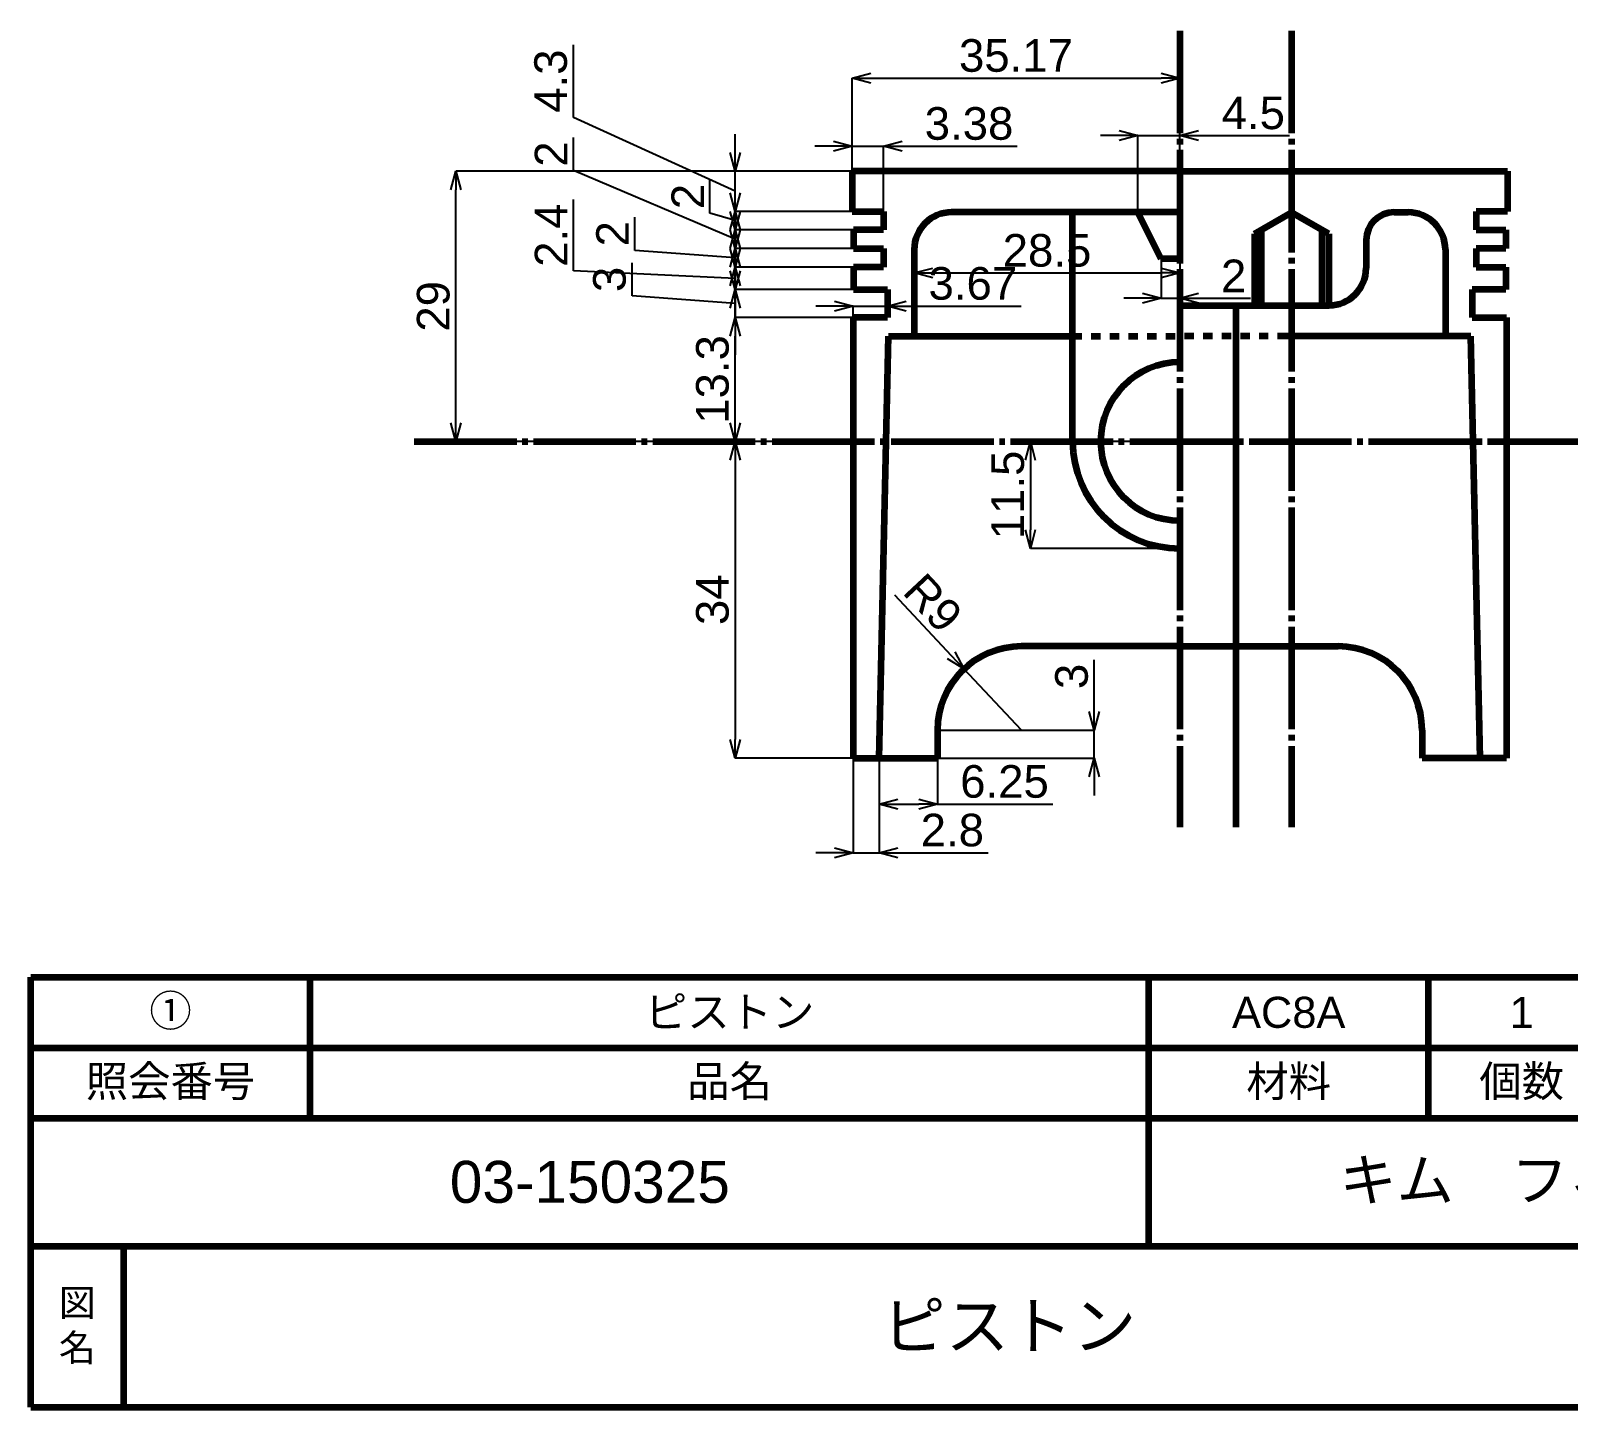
# Model space of a CAD drawing. Header units: millimetres. Extents: x -123 to 207, y -4 to 144.
# Drawn here: x -123.3 to 41.7, y -3.7 to 144.1 of the extents above; entities that cross this region are included whole.
import ezdxf

# ---------------------------------------------------------------- set-up
doc = ezdxf.new("R2010")
doc.units = ezdxf.units.MM
doc.linetypes.add('JIS_02_1.0', pattern=[2, 1, -1])
doc.linetypes.add('JIS_08_11', pattern=[12.8, 11, -0.6, 0.6, -0.6])
doc.layers.get('0').update_dxf_attribs({"lineweight": 100})
doc.layers.get('Defpoints').update_dxf_attribs({"lineweight": 100})
for name, color, linetype, lineweight in [('Body_Inner', 7, 'Continuous', 100), ('Body_Outer', 7, 'Continuous', 200), ('Center', 2, 'JIS_08_11', 100), ('Dimensions', 3, 'Continuous', 100), ('Hidden', 7, 'JIS_02_1.0', 100)]:
    doc.layers.add(name, color=color, linetype=linetype, lineweight=lineweight)
doc.styles.add('JIS_Mech_Draw01', font='arial.ttf')
doc.styles.get("Standard").update_dxf_attribs({"font": 'arial.ttf'})
doc.dimstyles.new('JIS_Mech_Draw01', dxfattribs={"dimscale": 0, "dimtxt": 3.5, "dimasz": 2, "dimexe": 0, "dimexo": 0, "dimtad": 1, "dimdsep": 46, "dimtxsty": 'JIS_Mech_Draw01', "dimblk": 'OPEN30', "dimcen": 2, "dimadec": 0, "dimazin": 0, "dimtm": 1e-09, "dimtfac": 1, "dimtmove": 0, "dimatfit": 3, "dimldrblk": 'OPEN30', "dimfxl": 1, "dimarcsym": 0})

# ---------------------------------------------------------------- blocks, each defined once
blk = doc.blocks.new('*T7')
at = {"layer": 'Dimensions', "color": 0, "linetype": 'ByBlock', "lineweight": -2, "transparency": 16777216}
for p, q in [((0, 46.18), (330, 46.18)), ((0, 0), (0, 46.18)), ((30, 31.05), (30, 46.18)), ((120, 17.3), (120, 46.18)), ((150, 31.05), (150, 46.18)), ((170, 31.05), (170, 46.18)), ((210, 0), (210, 46.18)), ((240, 31.05), (240, 46.18)), ((330, 0), (330, 46.18)), ((0, 38.58), (330, 38.58)), ((0, 31.05), (330, 31.05)), ((250, 17.3), (250, 31.05)), ((290, 17.3), (290, 31.05)), ((210, 24.16), (330, 24.16)), ((0, 17.3), (330, 17.3)), ((10, 0), (10, 17.3)), ((200, 0), (200, 17.3)), ((270, 0), (270, 17.3)), ((280, 0), (280, 17.3)), ((0, 0), (330, 0))]:
    blk.add_line(p, q, dxfattribs=at)
at = {"layer": 'Dimensions', "color": 0, "transparency": 16777216}
for s, insert, char_height, width, attachment_point in [('{\\fMS PMincho|b0|i0|c129|p18;\\C256;①}', (15, 42.38), 3.3333, 27, 5), ('0.286', (208.5, 44.68), 4.5, 37, 3), ('{\\fMS PGothic|b0|i0|c128|p34;ピストン}', (75, 42.38), 3.3333, 87, 5), ('AC8A', (135, 42.38), 3.333, 27, 5), ('1', (160, 42.38), 3.33, 17, 5), ('{\\fMS PGothic|b0|i0|c128|p34;照会番号}', (15, 34.82), 3.3333, 27, 5), ('{\\fMS PGothic|b0|i0|c128|p34;品名}', (75, 34.82), 3.3333, 87, 5), ('{\\fMS PGothic|b0|i0|c128|p34;材料}', (135, 34.82), 3.3333, 27, 5), ('{\\fMS PGothic|b0|i0|c128|p34;個数}', (160, 34.82), 3.3333, 17, 5), ('{\\fMS PGothic|b0|i0|c128|p34;合計質量\\fMS PGothic|b0|i0|c129|p34;[kg]}', (190, 34.82), 3.3333, 37, 5), ('{\\fMS PGothic|b0|i0|c128|p34;工程}', (225, 34.82), 3.3333, 27, 5), ('{\\fMS PGothic|b0|i0|c128|p34;適用規格・記事}', (285, 34.82), 3.3333, 87, 5), ('{\\fMS PGothic|b0|i0|c128|p34;設計}', (230, 27.61), 2.9, 37, 5), ('{\\fMS PGothic|b0|i0|c128|p34;製図}', (270, 27.61), 2.9, 37, 5), ('{\\fMS PGothic|b0|i0|c128|p34;写図}', (310, 27.61), 2.9, 37, 5), ('03-150325', (60, 24.17), 4.5, 117, 5), ('{\\fMS PGothic|b0|i0|c128|p34;キム\u3000フィミョン}', (165, 24.17), 4.5, 87, 5), ('{\\fMS PGothic|b0|i0|c128|p34;・\u3000\u3000\u3000\u3000・}', (230, 20.73), 2.9, 37, 5), ('{\\fMS PGothic|b0|i0|c128|p34;・\u3000\u3000\u3000\u3000・}', (270, 20.73), 2.9, 37, 5), ('{\\fMS PGothic|b0|i0|c128|p34;・\u3000\u3000\u3000\u3000・}', (310, 20.73), 2.9, 37, 5), ('{\\fMS PGothic|b0|i0|c128|p34;投影法}', (275, 8.65), 2.9, 7, 5), ('{\\fMS PGothic|b0|i0|c128|p34;図名}', (5, 8.65), 2.9, 7, 5), ('{\\fMS PGothic|b0|i0|c128|p34;ピストン}', (105, 8.65), 5, 187, 5), ('{\\fMS PGothic|b0|i0|c128|p34;尺度}', (205, 8.65), 2.9, 7, 5)]:
    blk.add_mtext(s, dxfattribs=dict(at, insert=insert, char_height=char_height, width=width, attachment_point=attachment_point))
blk = doc.blocks.new('_Open30')
at = {"color": 0, "linetype": 'ByBlock', "lineweight": -2}
for p, q in [((-1, 0.268), (0, 0)), ((0, 0), (-1, -0.268)), ((0, 0), (-1, 0))]:
    blk.add_line(p, q, dxfattribs=at)
blk = doc.blocks.new('*D9')
at = {"layer": 'Defpoints', "color": 0, "transparency": 16777216}
for p in [(0, 100), (-16.04, 88.5), (0, 88.5)]:
    blk.add_point(p, dxfattribs=at)
at = {"layer": 'Dimensions', "color": 0, "lineweight": -2, "transparency": 16777216}
for p, q in [((0, 100), (-16.04, 100)), ((-16.04, 98), (-16.04, 90.5)), ((0, 88.5), (-16.04, 88.5))]:
    blk.add_line(p, q, dxfattribs=at)
at = {"layer": 'Dimensions', "color": 0, "lineweight": -2, "transparency": 16777216, "xscale": 2, "yscale": 2, "zscale": 2}
for p, rotation in [((-16.04, 100), 90), ((-16.04, 88.5), 270)]:
    blk.add_blockref('_Open30', p, dxfattribs=dict(at, rotation=rotation))
at = {"layer": 'Dimensions', "color": 0, "transparency": 16777216, "insert": (-18.45, 94.25), "char_height": 3.5, "attachment_point": 5, "rotation": 90, "style": 'JIS_Mech_Draw01'}
blk.add_mtext('11.5', dxfattribs=at)
blk = doc.blocks.new('*D10')
at = {"layer": 'Defpoints', "color": 0, "transparency": 16777216}
for p in [(-35.05, 100), (-47.73, 66), (-35.05, 66)]:
    blk.add_point(p, dxfattribs=at)
at = {"layer": 'Dimensions', "color": 0, "lineweight": -2, "transparency": 16777216}
for p, q in [((-35.05, 100), (-47.73, 100)), ((-47.73, 98), (-47.73, 68)), ((-35.05, 66), (-47.73, 66))]:
    blk.add_line(p, q, dxfattribs=at)
at = {"layer": 'Dimensions', "color": 0, "lineweight": -2, "transparency": 16777216, "xscale": 2, "yscale": 2, "zscale": 2}
for p, rotation in [((-47.73, 100), 90), ((-47.73, 66), 270)]:
    blk.add_blockref('_Open30', p, dxfattribs=dict(at, rotation=rotation))
at = {"layer": 'Dimensions', "color": 0, "transparency": 16777216, "insert": (-50.14, 83), "char_height": 3.5, "attachment_point": 5, "rotation": 90, "style": 'JIS_Mech_Draw01'}
blk.add_mtext('34', dxfattribs=at)
blk = doc.blocks.new('*D11')
at = {"layer": 'Defpoints', "color": 0, "transparency": 16777216}
for p in [(-35.05, 66), (-32.25, 66), (-32.25, 55.84)]:
    blk.add_point(p, dxfattribs=at)
at = {"layer": 'Dimensions', "color": 0, "lineweight": -2, "transparency": 16777216}
for p, q in [((-35.05, 66), (-35.05, 55.84)), ((-32.25, 66), (-32.25, 55.84)), ((-37.05, 55.84), (-39.05, 55.84)), ((-35.05, 55.84), (-32.25, 55.84)), ((-30.25, 55.84), (-20.56, 55.84))]:
    blk.add_line(p, q, dxfattribs=at)
at = {"layer": 'Dimensions', "color": 0, "lineweight": -2, "transparency": 16777216, "xscale": 2, "yscale": 2, "zscale": 2}
blk.add_blockref('_Open30', (-35.05, 55.84), dxfattribs=at)
at = {"layer": 'Dimensions', "color": 0, "lineweight": -2, "transparency": 16777216, "xscale": 2, "yscale": 2, "zscale": 2, "rotation": 180}
blk.add_blockref('_Open30', (-32.25, 55.84), dxfattribs=at)
at = {"layer": 'Dimensions', "color": 0, "transparency": 16777216, "insert": (-24.41, 58.25), "char_height": 3.5, "attachment_point": 5, "style": 'JIS_Mech_Draw01'}
blk.add_mtext('2.8', dxfattribs=at)
blk = doc.blocks.new('*D12')
at = {"layer": 'Defpoints', "color": 0, "transparency": 16777216}
for p in [(-26, 69), (-9.19, 69), (-26, 66)]:
    blk.add_point(p, dxfattribs=at)
at = {"layer": 'Dimensions', "color": 0, "lineweight": -2, "transparency": 16777216}
for p, q in [((-9.19, 71), (-9.19, 76.54)), ((-26, 69), (-9.19, 69)), ((-9.19, 66), (-9.19, 69)), ((-26, 66), (-9.19, 66)), ((-9.19, 64), (-9.19, 62))]:
    blk.add_line(p, q, dxfattribs=at)
at = {"layer": 'Dimensions', "color": 0, "lineweight": -2, "transparency": 16777216, "xscale": 2, "yscale": 2, "zscale": 2}
for p, rotation in [((-9.19, 69), 270), ((-9.19, 66), 90)]:
    blk.add_blockref('_Open30', p, dxfattribs=dict(at, rotation=rotation))
at = {"layer": 'Dimensions', "color": 0, "transparency": 16777216, "insert": (-11.6, 74.77), "char_height": 3.5, "attachment_point": 5, "rotation": 90, "style": 'JIS_Mech_Draw01'}
blk.add_mtext('3', dxfattribs=at)
blk = doc.blocks.new('*D13')
at = {"layer": 'Defpoints', "color": 0, "transparency": 16777216}
for p in [(-23.16, 75.57), (-17, 69)]:
    blk.add_point(p, dxfattribs=at)
at = {"layer": 'Dimensions', "color": 0, "lineweight": -2, "transparency": 16777216}
for p, q in [((-30.61, 83.52), (-24.52, 77.02)), ((-17, 69), (-23.16, 75.57))]:
    blk.add_line(p, q, dxfattribs=at)
at = {"layer": 'Dimensions', "color": 0, "lineweight": -2, "transparency": 16777216, "xscale": 2, "yscale": 2, "zscale": 2, "rotation": 313.1532118331909}
blk.add_blockref('_Open30', (-23.16, 75.57), dxfattribs=at)
at = {"layer": 'Dimensions', "color": 0, "transparency": 16777216, "insert": (-26.49, 82.65), "char_height": 3.5, "attachment_point": 5, "rotation": 313.1532, "style": 'JIS_Mech_Draw01'}
blk.add_mtext('R9', dxfattribs=at)
blk = doc.blocks.new('*D14')
at = {"layer": 'Defpoints', "color": 0, "transparency": 16777216}
for p in [(-47.73, 113.3), (-35.05, 113.3), (-35.05, 100)]:
    blk.add_point(p, dxfattribs=at)
at = {"layer": 'Dimensions', "color": 0, "lineweight": -2, "transparency": 16777216}
for p, q in [((-35.05, 113.3), (-47.73, 113.3)), ((-47.73, 102), (-47.73, 111.3)), ((-35.05, 100), (-47.73, 100))]:
    blk.add_line(p, q, dxfattribs=at)
at = {"layer": 'Dimensions', "color": 0, "lineweight": -2, "transparency": 16777216, "xscale": 2, "yscale": 2, "zscale": 2}
for p, rotation in [((-47.73, 113.3), 90), ((-47.73, 100), 270)]:
    blk.add_blockref('_Open30', p, dxfattribs=dict(at, rotation=rotation))
at = {"layer": 'Dimensions', "color": 0, "transparency": 16777216, "insert": (-50.14, 106.65), "char_height": 3.5, "attachment_point": 5, "rotation": 90, "style": 'JIS_Mech_Draw01'}
blk.add_mtext('13.3', dxfattribs=at)
blk = doc.blocks.new('*D15')
at = {"layer": 'Defpoints', "color": 0, "transparency": 16777216}
for p in [(-47.73, 116.3), (-35, 116.3), (-35.05, 113.3)]:
    blk.add_point(p, dxfattribs=at)
at = {"layer": 'Dimensions', "color": 0, "lineweight": -2, "transparency": 16777216}
for p, q in [((-58.78, 115.62), (-58.78, 119.16)), ((-47.73, 118.3), (-47.73, 120.3)), ((-47.73, 114.8), (-58.78, 115.62)), ((-35, 116.3), (-47.73, 116.3)), ((-47.73, 113.3), (-47.73, 116.3)), ((-47.73, 113.3), (-47.73, 116.3)), ((-35.05, 113.3), (-47.73, 113.3)), ((-47.73, 111.3), (-47.73, 109.3))]:
    blk.add_line(p, q, dxfattribs=at)
at = {"layer": 'Dimensions', "color": 0, "lineweight": -2, "transparency": 16777216, "xscale": 2, "yscale": 2, "zscale": 2}
for p, rotation in [((-47.73, 116.3), 270), ((-47.73, 113.3), 90)]:
    blk.add_blockref('_Open30', p, dxfattribs=dict(at, rotation=rotation))
at = {"layer": 'Dimensions', "color": 0, "transparency": 16777216, "insert": (-61.19, 117.39), "char_height": 3.5, "attachment_point": 5, "rotation": 90, "style": 'JIS_Mech_Draw01'}
blk.add_mtext('3', dxfattribs=at)
blk = doc.blocks.new('*D16')
at = {"layer": 'Defpoints', "color": 0, "transparency": 16777216}
for p in [(-47.73, 118.7), (-35, 118.7), (-35, 116.3)]:
    blk.add_point(p, dxfattribs=at)
at = {"layer": 'Dimensions', "color": 0, "lineweight": -2, "transparency": 16777216}
for p, q in [((-65.08, 118.31), (-65.08, 125.98)), ((-47.73, 120.7), (-47.73, 122.7)), ((-47.73, 117.5), (-65.08, 118.31)), ((-35, 118.7), (-47.73, 118.7)), ((-47.73, 116.3), (-47.73, 118.7)), ((-47.73, 116.3), (-47.73, 118.7)), ((-35, 116.3), (-47.73, 116.3)), ((-47.73, 114.3), (-47.73, 112.3))]:
    blk.add_line(p, q, dxfattribs=at)
at = {"layer": 'Dimensions', "color": 0, "lineweight": -2, "transparency": 16777216, "xscale": 2, "yscale": 2, "zscale": 2}
for p, rotation in [((-47.73, 118.7), 270), ((-47.73, 116.3), 90)]:
    blk.add_blockref('_Open30', p, dxfattribs=dict(at, rotation=rotation))
at = {"layer": 'Dimensions', "color": 0, "transparency": 16777216, "insert": (-67.47, 122.14), "char_height": 3.5, "attachment_point": 5, "rotation": 90, "style": 'JIS_Mech_Draw01'}
blk.add_mtext('2.4', dxfattribs=at)
blk = doc.blocks.new('*D17')
at = {"layer": 'Defpoints', "color": 0, "transparency": 16777216}
for p in [(-47.73, 120.7), (-35, 120.7), (-35, 118.7)]:
    blk.add_point(p, dxfattribs=at)
at = {"layer": 'Dimensions', "color": 0, "lineweight": -2, "transparency": 16777216}
for p, q in [((-58.5, 120.51), (-58.5, 124.08)), ((-47.73, 122.7), (-47.73, 124.7)), ((-47.73, 119.7), (-58.5, 120.51)), ((-35, 120.7), (-47.73, 120.7)), ((-47.73, 118.7), (-47.73, 120.7)), ((-47.73, 118.7), (-47.73, 120.7)), ((-35, 118.7), (-47.73, 118.7)), ((-47.73, 116.7), (-47.73, 114.7))]:
    blk.add_line(p, q, dxfattribs=at)
at = {"layer": 'Dimensions', "color": 0, "lineweight": -2, "transparency": 16777216, "xscale": 2, "yscale": 2, "zscale": 2}
for p, rotation in [((-47.73, 120.7), 270), ((-47.73, 118.7), 90)]:
    blk.add_blockref('_Open30', p, dxfattribs=dict(at, rotation=rotation))
at = {"layer": 'Dimensions', "color": 0, "transparency": 16777216, "insert": (-60.88, 122.29), "char_height": 3.5, "attachment_point": 5, "rotation": 90, "style": 'JIS_Mech_Draw01'}
blk.add_mtext('2', dxfattribs=at)
blk = doc.blocks.new('*D18')
at = {"layer": 'Defpoints', "color": 0, "transparency": 16777216}
for p in [(-47.73, 122.7), (-35, 122.7), (-35, 120.7)]:
    blk.add_point(p, dxfattribs=at)
at = {"layer": 'Dimensions', "color": 0, "lineweight": -2, "transparency": 16777216}
for p, q in [((-65.08, 129.07), (-65.08, 132.64)), ((-47.73, 121.7), (-65.08, 129.07)), ((-47.73, 124.7), (-47.73, 126.7)), ((-35, 122.7), (-47.73, 122.7)), ((-47.73, 120.7), (-47.73, 122.7)), ((-47.73, 120.7), (-47.73, 122.7)), ((-35, 120.7), (-47.73, 120.7)), ((-47.73, 118.7), (-47.73, 116.7))]:
    blk.add_line(p, q, dxfattribs=at)
at = {"layer": 'Dimensions', "color": 0, "lineweight": -2, "transparency": 16777216, "xscale": 2, "yscale": 2, "zscale": 2}
for p, rotation in [((-47.73, 122.7), 270), ((-47.73, 120.7), 90)]:
    blk.add_blockref('_Open30', p, dxfattribs=dict(at, rotation=rotation))
at = {"layer": 'Dimensions', "color": 0, "transparency": 16777216, "insert": (-67.47, 130.85), "char_height": 3.5, "attachment_point": 5, "rotation": 90, "style": 'JIS_Mech_Draw01'}
blk.add_mtext('2', dxfattribs=at)
blk = doc.blocks.new('*D19')
at = {"layer": 'Defpoints', "color": 0, "transparency": 16777216}
for p in [(-47.73, 124.7), (-35.17, 124.7), (-35, 122.7)]:
    blk.add_point(p, dxfattribs=at)
at = {"layer": 'Dimensions', "color": 0, "lineweight": -2, "transparency": 16777216}
for p, q in [((-47.73, 126.7), (-47.73, 128.7)), ((-50.42, 124.51), (-50.42, 128.08)), ((-47.73, 123.7), (-50.42, 124.51)), ((-35.17, 124.7), (-47.73, 124.7)), ((-47.73, 122.7), (-47.73, 124.7)), ((-47.73, 122.7), (-47.73, 124.7)), ((-35, 122.7), (-47.73, 122.7)), ((-47.73, 120.7), (-47.73, 118.7))]:
    blk.add_line(p, q, dxfattribs=at)
at = {"layer": 'Dimensions', "color": 0, "lineweight": -2, "transparency": 16777216, "xscale": 2, "yscale": 2, "zscale": 2}
for p, rotation in [((-47.73, 124.7), 270), ((-47.73, 122.7), 90)]:
    blk.add_blockref('_Open30', p, dxfattribs=dict(at, rotation=rotation))
at = {"layer": 'Dimensions', "color": 0, "transparency": 16777216, "insert": (-52.8, 126.29), "char_height": 3.5, "attachment_point": 5, "rotation": 90, "style": 'JIS_Mech_Draw01'}
blk.add_mtext('2', dxfattribs=at)
blk = doc.blocks.new('*D20')
at = {"layer": 'Defpoints', "color": 0, "transparency": 16777216}
for p in [(-47.73, 129), (-35.17, 129), (-35.17, 124.7)]:
    blk.add_point(p, dxfattribs=at)
at = {"layer": 'Dimensions', "color": 0, "lineweight": -2, "transparency": 16777216}
for p, q in [((-65.08, 134.79), (-65.08, 142.56)), ((-47.73, 126.85), (-65.08, 134.79)), ((-47.73, 131), (-47.73, 133)), ((-35.17, 129), (-47.73, 129)), ((-47.73, 124.7), (-47.73, 129)), ((-47.73, 124.7), (-47.73, 129)), ((-35.17, 124.7), (-47.73, 124.7)), ((-47.73, 122.7), (-47.73, 120.7))]:
    blk.add_line(p, q, dxfattribs=at)
at = {"layer": 'Dimensions', "color": 0, "lineweight": -2, "transparency": 16777216, "xscale": 2, "yscale": 2, "zscale": 2}
for p, rotation in [((-47.73, 129), 270), ((-47.73, 124.7), 90)]:
    blk.add_blockref('_Open30', p, dxfattribs=dict(at, rotation=rotation))
at = {"layer": 'Dimensions', "color": 0, "transparency": 16777216, "insert": (-67.5, 138.68), "char_height": 3.5, "attachment_point": 5, "rotation": 90, "style": 'JIS_Mech_Draw01'}
blk.add_mtext('4.3', dxfattribs=at)
blk = doc.blocks.new('*D21')
at = {"layer": 'Defpoints', "color": 0, "transparency": 16777216}
for p in [(-31.38, 114.53), (-35.05, 113.3), (-31.38, 113.3)]:
    blk.add_point(p, dxfattribs=at)
at = {"layer": 'Dimensions', "color": 0, "lineweight": -2, "transparency": 16777216}
for p, q in [((-37.05, 114.53), (-39.05, 114.53)), ((-35.05, 113.3), (-35.05, 114.53)), ((-35.05, 114.53), (-31.38, 114.53)), ((-31.38, 113.3), (-31.38, 114.53)), ((-29.38, 114.53), (-17.04, 114.53))]:
    blk.add_line(p, q, dxfattribs=at)
at = {"layer": 'Dimensions', "color": 0, "lineweight": -2, "transparency": 16777216, "xscale": 2, "yscale": 2, "zscale": 2}
blk.add_blockref('_Open30', (-35.05, 114.53), dxfattribs=at)
at = {"layer": 'Dimensions', "color": 0, "lineweight": -2, "transparency": 16777216, "xscale": 2, "yscale": 2, "zscale": 2, "rotation": 180}
blk.add_blockref('_Open30', (-31.38, 114.53), dxfattribs=at)
at = {"layer": 'Dimensions', "color": 0, "transparency": 16777216, "insert": (-22.21, 116.94), "char_height": 3.5, "attachment_point": 5, "style": 'JIS_Mech_Draw01'}
blk.add_mtext('3.67', dxfattribs=at)
blk = doc.blocks.new('*D22')
at = {"layer": 'Defpoints', "color": 0, "transparency": 16777216}
for p in [(-31.79, 131.7), (-35.17, 124.7), (-31.79, 124.7)]:
    blk.add_point(p, dxfattribs=at)
at = {"layer": 'Dimensions', "color": 0, "lineweight": -2, "transparency": 16777216}
for p, q in [((-37.17, 131.7), (-39.17, 131.7)), ((-35.17, 124.7), (-35.17, 131.7)), ((-35.17, 131.7), (-31.79, 131.7)), ((-31.79, 124.7), (-31.79, 131.7)), ((-29.79, 131.7), (-17.44, 131.7))]:
    blk.add_line(p, q, dxfattribs=at)
at = {"layer": 'Dimensions', "color": 0, "lineweight": -2, "transparency": 16777216, "xscale": 2, "yscale": 2, "zscale": 2}
blk.add_blockref('_Open30', (-35.17, 131.7), dxfattribs=at)
at = {"layer": 'Dimensions', "color": 0, "lineweight": -2, "transparency": 16777216, "xscale": 2, "yscale": 2, "zscale": 2, "rotation": 180}
blk.add_blockref('_Open30', (-31.79, 131.7), dxfattribs=at)
at = {"layer": 'Dimensions', "color": 0, "transparency": 16777216, "insert": (-22.62, 134.11), "char_height": 3.5, "attachment_point": 5, "style": 'JIS_Mech_Draw01'}
blk.add_mtext('3.38', dxfattribs=at)
blk = doc.blocks.new('*D23')
at = {"layer": 'Defpoints', "color": 0, "transparency": 16777216}
for p in [(-77.69, 129), (-35.17, 129), (-35.05, 100)]:
    blk.add_point(p, dxfattribs=at)
at = {"layer": 'Dimensions', "color": 0, "lineweight": -2, "transparency": 16777216}
for p, q in [((-35.17, 129), (-77.69, 129)), ((-77.69, 102), (-77.69, 127)), ((-35.05, 100), (-77.69, 100))]:
    blk.add_line(p, q, dxfattribs=at)
at = {"layer": 'Dimensions', "color": 0, "lineweight": -2, "transparency": 16777216, "xscale": 2, "yscale": 2, "zscale": 2}
for p, rotation in [((-77.69, 129), 90), ((-77.69, 100), 270)]:
    blk.add_blockref('_Open30', p, dxfattribs=dict(at, rotation=rotation))
at = {"layer": 'Dimensions', "color": 0, "transparency": 16777216, "insert": (-80.1, 114.5), "char_height": 3.5, "attachment_point": 5, "rotation": 90, "style": 'JIS_Mech_Draw01'}
blk.add_mtext('29', dxfattribs=at)
blk = doc.blocks.new('*D24')
at = {"layer": 'Defpoints', "color": 0, "transparency": 16777216}
for p in [(0, 132.84), (-4.5, 124.6), (0, 124.6)]:
    blk.add_point(p, dxfattribs=at)
at = {"layer": 'Dimensions', "color": 0, "lineweight": -2, "transparency": 16777216}
for p, q in [((-6.5, 132.84), (-8.5, 132.84)), ((-4.5, 124.6), (-4.5, 132.84)), ((-4.5, 132.84), (0, 132.84)), ((0, 124.6), (0, 132.84)), ((2, 132.84), (11.79, 132.84))]:
    blk.add_line(p, q, dxfattribs=at)
at = {"layer": 'Dimensions', "color": 0, "lineweight": -2, "transparency": 16777216, "xscale": 2, "yscale": 2, "zscale": 2}
blk.add_blockref('_Open30', (-4.5, 132.84), dxfattribs=at)
at = {"layer": 'Dimensions', "color": 0, "lineweight": -2, "transparency": 16777216, "xscale": 2, "yscale": 2, "zscale": 2, "rotation": 180}
blk.add_blockref('_Open30', (0, 132.84), dxfattribs=at)
at = {"layer": 'Dimensions', "color": 0, "transparency": 16777216, "insert": (7.89, 135.25), "char_height": 3.5, "attachment_point": 5, "style": 'JIS_Mech_Draw01'}
blk.add_mtext('4.5', dxfattribs=at)
blk = doc.blocks.new('*D25')
at = {"layer": 'Defpoints', "color": 0, "transparency": 16777216}
for p in [(-2, 119.6), (0, 119.6), (0, 115.39)]:
    blk.add_point(p, dxfattribs=at)
at = {"layer": 'Dimensions', "color": 0, "lineweight": -2, "transparency": 16777216}
for p, q in [((-2, 119.6), (-2, 115.39)), ((0, 119.6), (0, 115.39)), ((-4, 115.39), (-6, 115.39)), ((-2, 115.39), (0, 115.39)), ((2, 115.39), (7.57, 115.39))]:
    blk.add_line(p, q, dxfattribs=at)
at = {"layer": 'Dimensions', "color": 0, "lineweight": -2, "transparency": 16777216, "xscale": 2, "yscale": 2, "zscale": 2}
blk.add_blockref('_Open30', (-2, 115.39), dxfattribs=at)
at = {"layer": 'Dimensions', "color": 0, "lineweight": -2, "transparency": 16777216, "xscale": 2, "yscale": 2, "zscale": 2, "rotation": 180}
blk.add_blockref('_Open30', (0, 115.39), dxfattribs=at)
at = {"layer": 'Dimensions', "color": 0, "transparency": 16777216, "insert": (5.78, 117.77), "char_height": 3.5, "attachment_point": 5, "style": 'JIS_Mech_Draw01'}
blk.add_mtext('2', dxfattribs=at)
blk = doc.blocks.new('*D28')
at = {"layer": 'Defpoints', "color": 0, "transparency": 16777216}
for p in [(0, 139), (-35.17, 129), (0, 129)]:
    blk.add_point(p, dxfattribs=at)
at = {"layer": 'Dimensions', "color": 0, "lineweight": -2, "transparency": 16777216}
for p, q in [((-35.17, 129), (-35.17, 139)), ((-33.17, 139), (-2, 139)), ((0, 129), (0, 139))]:
    blk.add_line(p, q, dxfattribs=at)
at = {"layer": 'Dimensions', "color": 0, "lineweight": -2, "transparency": 16777216, "xscale": 2, "yscale": 2, "zscale": 2, "rotation": 180}
blk.add_blockref('_Open30', (-35.17, 139), dxfattribs=at)
at = {"layer": 'Dimensions', "color": 0, "lineweight": -2, "transparency": 16777216, "xscale": 2, "yscale": 2, "zscale": 2}
blk.add_blockref('_Open30', (0, 139), dxfattribs=at)
at = {"layer": 'Dimensions', "color": 0, "transparency": 16777216, "insert": (-17.58, 141.41), "char_height": 3.5, "attachment_point": 5, "style": 'JIS_Mech_Draw01'}
blk.add_mtext('35.17', dxfattribs=at)
blk = doc.blocks.new('*D29')
at = {"layer": 'Defpoints', "color": 0, "transparency": 16777216}
for p in [(0, 124.6), (-28.5, 120.6), (0, 118.08)]:
    blk.add_point(p, dxfattribs=at)
at = {"layer": 'Dimensions', "color": 0, "lineweight": -2, "transparency": 16777216}
for p, q in [((0, 124.6), (0, 118.08)), ((-28.5, 120.6), (-28.5, 118.08)), ((-26.5, 118.08), (-2, 118.08))]:
    blk.add_line(p, q, dxfattribs=at)
at = {"layer": 'Dimensions', "color": 0, "lineweight": -2, "transparency": 16777216, "xscale": 2, "yscale": 2, "zscale": 2, "rotation": 180}
blk.add_blockref('_Open30', (-28.5, 118.08), dxfattribs=at)
at = {"layer": 'Dimensions', "color": 0, "lineweight": -2, "transparency": 16777216, "xscale": 2, "yscale": 2, "zscale": 2}
blk.add_blockref('_Open30', (0, 118.08), dxfattribs=at)
at = {"layer": 'Dimensions', "color": 0, "transparency": 16777216, "insert": (-14.25, 120.49), "char_height": 3.5, "attachment_point": 5, "style": 'JIS_Mech_Draw01'}
blk.add_mtext('28.5', dxfattribs=at)
blk = doc.blocks.new('*D41')
at = {"layer": 'Defpoints', "color": 0, "transparency": 16777216}
for p in [(-32.25, 66), (-26, 66), (-26, 61.06)]:
    blk.add_point(p, dxfattribs=at)
at = {"layer": 'Dimensions', "color": 0, "lineweight": -2, "transparency": 16777216}
for p, q in [((-32.25, 66), (-32.25, 61.06)), ((-26, 66), (-26, 61.06)), ((-30.25, 61.06), (-28, 61.06)), ((-26, 61.06), (-13.61, 61.06))]:
    blk.add_line(p, q, dxfattribs=at)
at = {"layer": 'Dimensions', "color": 0, "lineweight": -2, "transparency": 16777216, "xscale": 2, "yscale": 2, "zscale": 2, "rotation": 180}
blk.add_blockref('_Open30', (-32.25, 61.06), dxfattribs=at)
at = {"layer": 'Dimensions', "color": 0, "lineweight": -2, "transparency": 16777216, "xscale": 2, "yscale": 2, "zscale": 2}
blk.add_blockref('_Open30', (-26, 61.06), dxfattribs=at)
at = {"layer": 'Dimensions', "color": 0, "transparency": 16777216, "insert": (-18.81, 63.47), "char_height": 3.5, "attachment_point": 5, "style": 'JIS_Mech_Draw01'}
blk.add_mtext('6.25', dxfattribs=at)

msp = doc.modelspace()

# ---------------------------------------------------------------- linework, layer by layer
at = {"layer": 'Body_Inner'}
for p, q in [((8, 122.271), (8, 114.6)), ((8.75, 122.704), (8.75, 114.6)), ((15.25, 122.704), (15.25, 114.6)), ((16, 122.271), (16, 114.6))]:
    msp.add_line(p, q, dxfattribs=at)
at = {"layer": 'Body_Outer'}
for p, q in [((0, 129), (-35.17, 129)), ((-35.17, 129), (-35.17, 124.7)), ((0, 129), (35.17, 129)), ((35.17, 129), (35.17, 124.7)), ((-35.17, 124.7), (-31.79, 124.7)), ((-31.79, 124.7), (-31.79, 122.7)), ((0, 124.6), (-24.5, 124.6)), ((-11.5, 100), (-11.5, 124.6)), ((-2, 119.6), (-4.5, 124.6)), ((0, 124.6), (0, 119.6)), ((0, 124.6), (0, 119.6)), ((8, 122.271), (12, 124.58)), ((16, 122.271), (12, 124.58)), ((23, 124.6), (24.5, 124.6)), ((35.17, 124.7), (31.79, 124.7)), ((31.79, 124.7), (31.79, 122.7)), ((-35, 122.7), (-35, 120.7)), ((-31.79, 122.7), (-35, 122.7)), ((31.79, 122.7), (35, 122.7)), ((35, 122.7), (35, 120.7)), ((-35, 120.7), (-31.79, 120.7)), ((-31.79, 120.7), (-31.79, 118.7)), ((-28.5, 120.6), (-28.5, 111.3)), ((20, 121.6), (20, 118.6)), ((28.5, 120.6), (28.5, 111.3)), ((35, 120.7), (31.79, 120.7)), ((31.79, 120.7), (31.79, 118.7)), ((0, 119.6), (-2, 119.6)), ((-35, 118.7), (-35, 116.3)), ((-31.79, 118.7), (-35, 118.7)), ((31.79, 118.7), (35, 118.7)), ((35, 118.7), (35, 116.3)), ((-35, 116.3), (-31.38, 116.3)), ((-31.38, 116.3), (-31.38, 113.3)), ((35, 116.3), (31.38, 116.3)), ((31.38, 116.3), (31.38, 113.3)), ((0, 114.6), (16, 114.6)), ((6, 114.6), (6, 58.597)), ((-35.05, 113.3), (-35.05, 111.3)), ((-31.38, 113.3), (-35.05, 113.3)), ((31.38, 113.3), (35.05, 113.3)), ((35.05, 113.3), (35.05, 111.3)), ((-35.05, 111.3), (-35.05, 100)), ((-32.25, 66), (-31.25, 111.3)), ((-31.25, 111.3), (-28.5, 111.3)), ((-28.5, 111.3), (-11.5, 111.3)), ((28.5, 111.3), (11.5, 111.3)), ((31.25, 111.3), (28.5, 111.3)), ((32.25, 66), (31.25, 111.3)), ((35.05, 111.3), (35.05, 100)), ((-35.05, 100), (-35.05, 66)), ((35.05, 100), (35.05, 66)), ((0, 78), (-17, 78)), ((0, 78), (17, 78)), ((-26, 69), (-26, 66)), ((26, 69), (26, 66)), ((-35.05, 66), (-32.25, 66)), ((-35.05, 66), (-26, 66)), ((35.05, 66), (26, 66)), ((35.05, 66), (32.25, 66))]:
    msp.add_line(p, q, dxfattribs=at)
for centre, radius, start, end in [((-24.5, 120.6), 4, 90, 180), ((23, 121.6), 3, 90, 180), ((24.5, 120.6), 4, 0, 90), ((16, 118.6), 4, 270, 0), ((0, 100), 8.5, 90, 270), ((0, 100), 11.5, 180, 270), ((-17, 69), 9, 90, 180), ((17, 69), 9, 0, 90)]:
    msp.add_arc(centre, radius, start, end, dxfattribs=at)
at = {"layer": 'Center'}
for p, q in [((0, 144.09), (0, 58.597)), ((12, 144.09), (12, 58.597)), ((-82.161, 100), (142.203, 100)), ((0, 100), (0, 100))]:
    msp.add_line(p, q, dxfattribs=at)
at = {"layer": 'Hidden'}
for p in [(-11.5, 111.3), (11.5, 111.3)]:
    msp.add_line(p, (0, 111.3), dxfattribs=at)

# ---------------------------------------------------------------- block references
msp.add_blockref('*T7', (-123.312, -3.699))

# ---------------------------------------------------------------- dimensions: what is measured, and where the dimension line sits
at = {"layer": 'Dimensions'}
for base, p1, p2, picture, middle in [((0, 138.997), (-35.17, 129), (0, 129), '*D28', (-17.585, 141.411)), ((0, 132.844), (-4.5, 124.6), (0, 124.6), '*D24', (7.895, 135.249)), ((-31.79, 131.699), (-35.17, 124.7), (-31.79, 124.7), '*D22', (-22.617, 134.112)), ((0, 118.081), (-28.5, 120.6), (0, 124.6), '*D29', (-14.25, 120.493)), ((-31.38, 114.526), (-35.05, 113.3), (-31.38, 113.3), '*D21', (-22.21, 116.94)), ((0, 115.385), (-2, 119.6), (0, 119.6), '*D25', (5.784, 117.767)), ((-32.25, 55.837), (-35.05, 66), (-32.25, 66), '*D11', (-24.406, 58.249)), ((-26, 61.059), (-32.25, 66), (-26, 66), '*D41', (-18.807, 63.471))]:
    dim = msp.add_linear_dim(base=base, p1=p1, p2=p2, dimstyle='JIS_Mech_Draw01', dxfattribs=at)
    dim.commit()
    dim.dimension.update_dxf_attribs({"geometry": picture, "text_midpoint": middle})
for base, p1, p2, picture, middle in [((-47.728, 129), (-35.17, 124.7), (-35.17, 129), '*D20', (-65.084, 135.42)), ((-47.728, 122.7), (-35, 120.7), (-35, 122.7), '*D18', (-65.084, 129.696)), ((-47.728, 118.7), (-35, 116.3), (-35, 118.7), '*D16', (-65.084, 118.933)), ((-47.728, 120.7), (-35, 118.7), (-35, 120.7), '*D17', (-58.495, 121.133)), ((-47.728, 116.3), (-35.05, 113.3), (-35, 116.3), '*D15', (-58.782, 116.243))]:
    dim = msp.add_linear_dim(base=base, p1=p1, p2=p2, angle=90, dimstyle='JIS_Mech_Draw01', dxfattribs=at)
    dim.commit()
    dim.dimension.update_dxf_attribs({"geometry": picture, "text_midpoint": middle, "dimtype": 160})
for base, p1, p2, picture, middle in [((-77.689, 129), (-35.05, 100), (-35.17, 129), '*D23', (-80.101, 114.5)), ((-47.728, 124.7), (-35, 122.7), (-35.17, 124.7), '*D19', (-52.805, 125.133)), ((-47.728, 113.3), (-35.05, 100), (-35.05, 113.3), '*D14', (-50.141, 106.65)), ((-47.728, 66), (-35.05, 100), (-35.05, 66), '*D10', (-50.141, 83)), ((-16.041, 88.5), (0, 100), (0, 88.5), '*D9', (-18.453, 94.25)), ((-9.189, 69), (-26, 66), (-26, 69), '*D12', (-11.603, 74.771))]:
    dim = msp.add_linear_dim(base=base, p1=p1, p2=p2, angle=90, dimstyle='JIS_Mech_Draw01', dxfattribs=at)
    dim.commit()
    dim.dimension.update_dxf_attribs({"geometry": picture, "text_midpoint": middle})
dim = msp.add_radius_dim(center=(-17, 69), mpoint=(-23.156, 75.566), dimstyle='JIS_Mech_Draw01', dxfattribs=at)
dim.commit()
dim.dimension.update_dxf_attribs({"geometry": '*D13', "text_midpoint": (-26.492, 82.651)})

doc.saveas('drawing.dxf')
